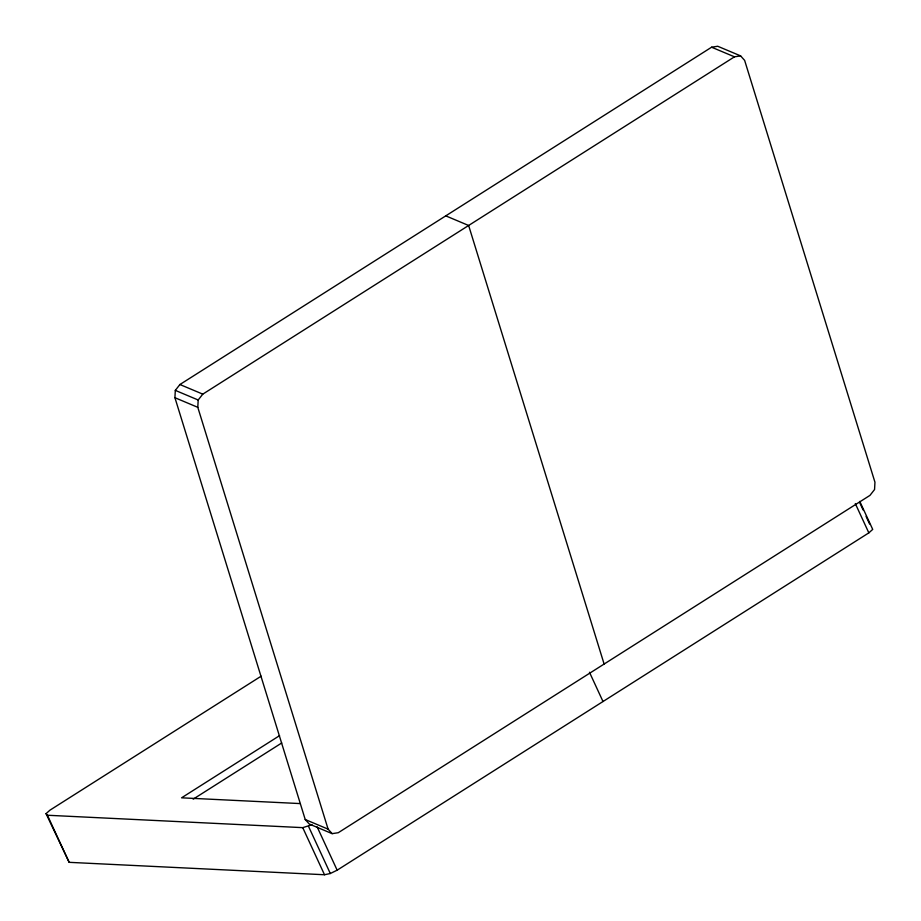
<?xml version="1.0" encoding="UTF-8"?>
<svg xmlns="http://www.w3.org/2000/svg" width="921" height="921" viewBox="0 0 921 921"><rect width="100%" height="100%" fill="white"/><g stroke="black" fill="none" stroke-linecap="round" stroke-linejoin="round"><path stroke-width="1.38" d="M174.921 397.699L175.312 390.377L179.917 384.518L711.599 47.213L717.712 46.257L740.599 55.882L744.64 60.395L874.95 482.213L874.559 489.535L869.954 495.394L338.272 832.711L332.159 833.655L309.283 824.03L305.231 819.529L174.921 397.699L197.796 407.324L328.106 829.142L332.159 833.655M197.796 407.324L198.188 400.002L202.793 394.142L734.474 56.826L740.599 55.882M859.777 501.392L872.717 529.391L868.837 532.868L337.155 870.184L330.317 873.511L324.503 874.743L69.167 862.332L46.05 813.657L49.93 810.181L261.138 676.187M279.581 735.637L181.575 797.816L300.2 803.584M193.168 799.163L281.722 742.982M46.05 813.657L47.408 815.246L302.744 827.645L311.977 824.744M711.599 47.213L734.474 56.826M445.752 215.859L468.639 225.484L604.118 664.053M179.917 384.518L202.793 394.142M175.312 390.377L198.188 400.002M305.231 819.529L328.106 829.142M859.592 502.348L863.115 509.992M866.062 516.347L869.585 523.991M855.31 503.591L868.837 532.868M589.475 672.249L603.002 701.526M317.158 826.897L337.155 870.184M308.547 826.413L330.317 873.511M302.744 827.645L324.503 874.743M47.408 815.246L69.167 862.332"/></g></svg>
